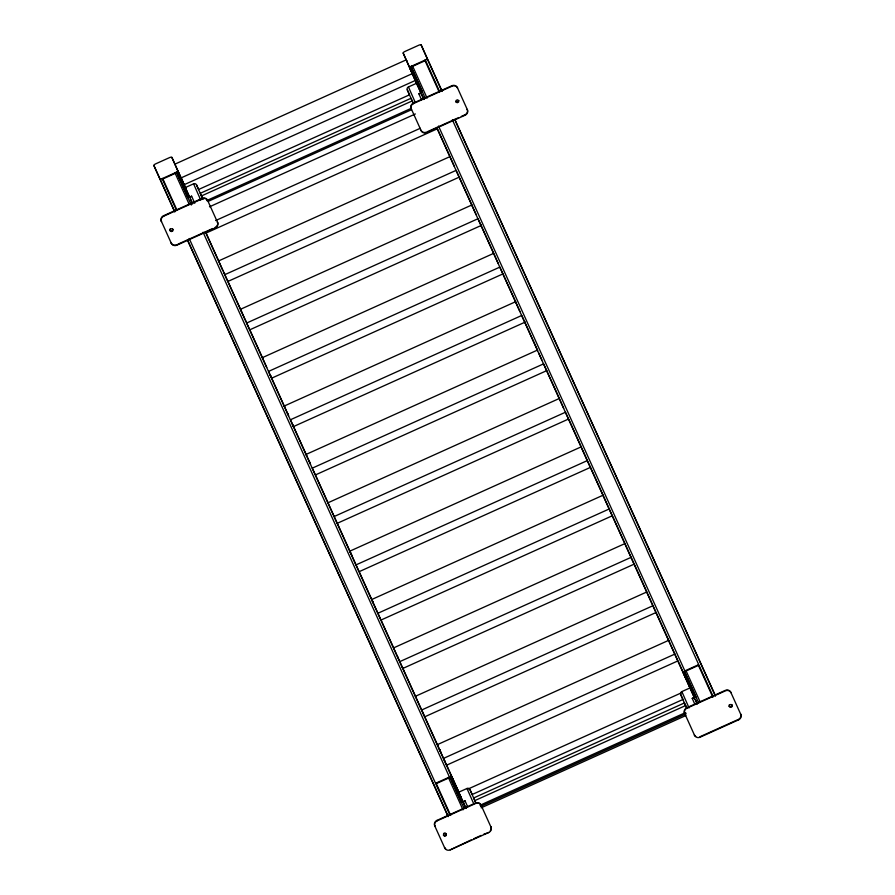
<?xml version="1.0" encoding="UTF-8"?>
<svg xmlns="http://www.w3.org/2000/svg" width="895" height="895" viewBox="0 0 895 895"><rect width="100%" height="100%" fill="white"/><g stroke="black" fill="none" stroke-linecap="round" stroke-linejoin="round"><path stroke-width="1.34" d="M169.949 230.317L171.169 231.156L172.59 230.518L172.769 229.042L172.78 230.955L171.359 231.592L170.139 230.753L170.128 228.851M170.139 230.753L170.319 229.288L171.739 228.65L172.959 229.478M455.935 101.885L456.126 100.419L457.535 99.781L458.766 100.609L458.587 102.086L457.166 102.724L455.745 101.448L456.976 102.287L458.766 100.609M443.54 833.502L444.949 832.865L446.18 833.704L445.99 835.169L444.58 835.807L443.349 834.979M446.37 834.14L446.18 835.606L444.77 836.243L443.54 835.415L443.73 833.939L446.18 833.704M729.156 706.11L730.387 706.938L731.797 706.3L731.987 704.835L731.987 706.737L730.577 707.374L729.347 706.547L729.347 704.634M729.347 706.547L729.537 705.07L730.946 704.432L732.177 705.271M406.654 60.838L406.207 59.864L174.894 164.165L179.257 173.943L184.146 184.706L415.459 80.405L415.213 79.812M159.78 178.888A2.26 0.761 -24.3 0 0 162.14 178.664L176.024 172.399A2.26 0.761 -24.3 0 0 177.769 170.777L171.862 157.386A2.26 0.761 -24.3 0 0 169.502 157.621L155.618 163.874A2.26 0.761 -24.3 0 0 153.873 165.497L174.749 211.992M421.176 44.974L427.083 58.365A2.26 0.761 -24.3 0 1 425.326 59.987L411.454 66.241A2.26 0.761 -24.3 0 1 409.082 66.476L403.175 53.085A2.26 0.761 -24.3 0 1 404.932 51.462L418.804 45.209A2.26 0.761 -24.3 0 1 421.176 44.974L441.895 90.798M191.306 205.056L176.997 173.216A1.689 0.571 -24.3 0 0 175.219 173.384L162.89 178.944L162.655 178.429L177.042 210.247M421.444 99.658L418.826 93.729L422.429 92.107L411.398 67.517A1.689 0.571 -24.3 0 1 412.707 66.308L425.047 60.737L424.812 60.222L439.21 92.04M194.763 203.288L191.619 196.173L188.028 197.795L177.691 174.782L179.224 174.089L178.541 172.522A3.379 1.141 -24.3 0 0 174.995 172.869M409.082 66.476L420.885 92.8L410.548 69.776L412.092 69.083M181.047 177.915L412.371 73.614L415.459 80.405M198.645 189.561L196.508 184.84A2.26 2.126 -23.8 0 0 193.577 183.822L185.355 187.536L185.735 188.409M413.356 103.619L407.259 89.802A2.26 2.126 -23.8 0 1 408.444 86.938L416.667 83.235L417.048 84.108M198.567 189.494L409.496 94.825M412.192 100.922L411.006 98.293L200.256 193.32L201.431 195.949L412.192 100.922L413.244 103.238M163.516 215.751L202.069 198.366A4.229 3.983 -23.8 0 1 207.562 200.256L217.597 222.463A4.229 3.983 -23.8 0 1 215.382 227.822L176.83 245.208A4.229 3.983 -23.8 0 1 171.325 243.317L161.301 221.121A4.229 3.983 -23.8 0 1 163.516 215.751L163.707 216.187A4.229 3.983 -23.8 0 0 161.492 221.557L161.301 221.121M413.333 103.104L451.885 85.719A4.229 3.983 -23.8 0 1 457.379 87.609L467.414 109.816A4.229 3.983 -23.8 0 1 465.199 115.186L426.647 132.561A4.229 3.983 -23.8 0 1 421.153 130.681L411.118 108.474A4.229 3.983 -23.8 0 1 413.333 103.104L413.524 103.54A4.229 3.983 -23.8 0 0 411.308 108.91L411.118 108.474M163.707 216.187L202.259 198.802A4.229 3.983 -23.8 0 1 207.752 200.693L207.562 200.256M413.524 103.54L452.076 86.155A4.229 3.983 -23.8 0 1 457.569 88.046L457.379 87.609M206.6 200.614L411.006 108.44M208.434 201.274L411.577 109.682M209.475 206.812L415.369 113.967M215.639 220.562L420.258 128.287M177.881 244.212L212.697 228.516M427.698 131.565L458.788 117.547M461.283 116.428L465.008 114.75A4.229 3.983 -23.8 0 0 467.224 109.38L467.414 109.816M205.57 232.107L206.018 233.08L437.331 128.779L437.084 128.186L449.805 156.2M459.213 177.154L227.889 281.455L224.802 274.664L456.114 170.363L472.247 205.839M481.085 225.518L477.986 218.727L246.673 323.028L249.761 329.819L481.085 225.518L480.828 224.925M266.755 367.442L262.38 357.653L493.693 253.352L498.067 263.141M502.956 273.892L271.632 378.193L268.545 371.403L499.857 267.102L516.001 302.588M288.626 415.806L284.252 406.028L515.565 301.727L519.939 311.505M524.828 322.267L521.729 315.476L290.416 419.777L293.515 426.568L524.828 322.267L524.571 321.674M310.498 464.181L306.124 454.403L537.447 350.102L537.694 350.695M546.7 370.642L315.387 474.943L312.288 468.152L543.601 363.851L559.162 398.062M334.159 516.527L565.472 412.226L568.571 419.017L337.258 523.318L327.995 502.777L559.319 398.476L563.682 408.254M590.185 466.787L590.443 467.38L359.13 571.681L354.241 560.93L349.867 551.152L581.191 446.851M356.031 564.89L587.355 460.589L590.443 467.38M371.738 599.516L603.062 495.215L612.314 515.755L381.001 620.056L371.738 599.516L373.282 602.872M377.903 613.265L609.226 508.964M397.984 657.668L393.621 647.89L624.934 543.589L634.186 564.13L402.873 668.431L397.604 656.673M399.774 661.64L631.098 557.339M415.493 696.265L646.805 591.964L656.057 612.504L424.745 716.805L415.493 696.265L415.94 697.239M421.646 710.015L652.97 605.714M668.677 640.339L437.364 744.64L446.616 765.18L677.94 660.879L668.677 640.339L669.124 641.301M443.528 758.389L674.841 654.088M464.169 808.498L450.398 777.867A1.689 0.571 -24.3 0 0 448.63 778.046L436.29 783.606L436.066 783.08L448.406 777.52A3.379 1.141 -24.3 0 1 451.941 777.173L462.972 801.752L205.402 231.883M712.845 697.227L698.223 664.873L685.883 670.433A3.379 1.141 -24.3 0 0 683.265 672.872L694.296 697.451L436.715 127.582M694.856 704.309L692.238 698.38L695.829 696.757L684.809 672.179A1.689 0.571 -24.3 0 1 686.118 670.959L698.458 665.399L698.223 664.873M467.649 806.764L465.031 800.835L461.428 802.457L451.091 779.433L452.635 778.74M683.948 674.438L685.492 673.745M472.057 794.223L469.909 789.491A2.26 2.126 -23.8 0 0 466.977 788.484L458.755 792.187L459.135 793.059M686.767 708.281L680.67 694.464A2.26 2.126 -23.8 0 1 681.845 691.6L690.079 687.886L690.459 688.758M468.13 788.998L681.654 692.719M685.592 705.573L684.418 702.944L473.656 797.971L474.842 800.6L685.592 705.573L686.644 707.9M436.917 820.413L475.469 803.028A4.229 3.983 -23.8 0 1 480.962 804.918L490.997 827.114A4.229 3.983 -23.8 0 1 488.782 832.484L450.23 849.87A4.229 3.983 -23.8 0 1 444.737 847.979L434.701 825.772A4.229 3.983 -23.8 0 1 436.917 820.413L437.107 820.838A4.229 3.983 -23.8 0 0 434.892 826.208L434.701 825.772M686.745 707.766L725.297 690.381A4.229 3.983 -23.8 0 1 730.79 692.271L740.825 714.467A4.229 3.983 -23.8 0 1 738.61 719.837L700.058 737.223A4.229 3.983 -23.8 0 1 694.565 735.332L684.53 713.125A4.229 3.983 -23.8 0 1 686.745 707.766L686.935 708.202A4.229 3.983 -23.8 0 0 684.72 713.561L684.53 713.125M437.107 820.838L475.659 803.464A4.229 3.983 -23.8 0 1 481.163 805.355L480.962 804.918M686.935 708.202L725.487 690.817A4.229 3.983 -23.8 0 1 730.98 692.708L730.79 692.271M480.011 805.265L685.682 712.521M480.57 806.507L686.252 713.762M481.197 807.816L685.827 715.553M471.184 839.902L450.23 849.87M473.668 838.783L481.13 835.415M483.624 834.297L488.782 832.484M699.868 736.786L737.178 719.96M436.883 127.806L437.331 128.779M262.38 357.653L262.828 358.626M284.252 406.028L284.699 407.001L270.29 375.061M306.124 454.403L306.571 455.376M327.995 502.777L328.454 503.74M349.867 551.152L350.325 552.114M393.621 647.89L394.068 648.864M682.896 699.487L472.146 794.514M439.423 749.137L440.452 751.431M455.13 120.075L715.306 695.46M427.083 58.365L442.04 91.458M454.705 119.471L715.452 696.12M425.326 59.987L439.714 91.816M452.378 119.818L713.125 696.467M412.707 66.308L427.094 98.126M686.118 670.959L699.935 701.512M438.505 126.072L685.436 672.179M411.398 67.517L425.159 98.148M684.809 672.179L698.57 702.81M403.175 53.085L406.632 60.726M415.269 79.823L416.421 82.362M480.883 224.936L493.548 252.938M524.627 321.685L537.291 349.688M568.952 419.699L581.034 446.426M587.355 460.589L581.437 447.444M590.252 466.798L602.917 494.801M612.695 516.449L625.359 544.451M633.996 563.548L646.66 591.55M656.438 613.187L669.102 641.189M678.321 661.562L690.403 688.289M421.758 94.736L423.894 99.468L421.758 94.736A2.26 2.126 -23.8 0 0 418.826 93.729M692.238 698.38A2.26 2.126 -23.8 0 1 695.169 699.387L696.769 702.933M412.371 73.614L406.207 59.864M407.259 89.802L409.395 94.534M680.67 694.464L682.807 699.185M201.431 195.949L203.008 199.428M474.842 800.6L475.894 802.927M171.862 157.386L174.738 163.751M181.07 177.758L182.804 181.573M186.249 189.214L183.956 184.124L184.146 184.706M205.828 232.487L218.492 260.501M223.672 271.957L224.824 274.496M227.699 280.862L241.516 311.415M249.571 329.237L263.387 359.79M287.351 412.819L288.246 414.81M292.162 423.436L306.549 455.264M308.853 460.354L310.006 462.894M315.767 475.625L328.431 503.628M352.026 555.829L337.057 522.725L337.258 523.318M359.51 572.375L373.327 602.928M394.046 648.752L380.8 619.474L381.001 620.056M402.101 666.574L415.918 697.127M424.554 716.213L437.789 745.49M439.512 749.316L440.664 751.856M459.09 792.59L446.426 764.587L446.616 765.18M177.769 170.777L186.406 189.874M190.445 199.037L192.582 203.769L190.445 199.037A2.26 2.126 -23.8 0 1 191.619 196.173M459.851 794.615L460.947 797.031M463.856 803.688L465.993 808.42L463.856 803.688A2.26 2.126 -23.8 0 1 465.031 800.835M203.076 232.23L450.006 778.326M175.219 173.384L189.035 203.937M448.63 778.046L463.017 809.863M436.066 783.08L450.688 815.434M162.14 178.664L176.528 210.482M189.192 238.484L449.939 815.144M153.873 165.497L174.592 211.321M187.838 240.61L448.003 815.983M187.413 239.994L448.149 816.643M541.811 359.88L538.611 352.764M454.324 166.392L449.95 156.614L218.637 260.915L223.012 270.693M476.196 214.766L471.822 204.989L240.509 309.29L244.883 319.067M245.398 320.041L246.27 321.987M223.963 272.639L224.835 274.586M179.224 174.089L189.572 197.101L186.194 189.449A3.379 1.141 -24.3 0 0 184.247 189.237M443.998 759.284L444.96 761.444M422.608 711.995L423.57 714.143M181.528 178.821L182.49 180.969M270.458 375.531L271.386 377.6M740.825 714.467L740.635 714.042A4.229 3.983 -23.8 0 1 738.42 719.401L738.61 719.837M695.169 699.387L697.261 704.13M410.548 69.776L409.854 68.221A3.379 1.141 -24.3 0 1 412.483 65.782M681.845 691.6L689.049 707.923M408.444 86.938L415.09 102.019M694.565 735.332L694.363 734.896A4.229 3.983 -23.8 0 0 695.706 736.473M426.647 132.561L426.456 132.136A4.229 3.983 -23.8 0 1 420.963 130.245L421.153 130.681M490.997 827.114L490.807 826.678A4.229 3.983 -23.8 0 1 490.303 830.694M469.909 789.491L476.006 803.307M217.597 222.463L217.407 222.027A4.229 3.983 -23.8 0 1 215.192 227.397L215.382 227.822M466.977 788.484L473.634 803.553M196.508 184.84L202.594 198.656M193.577 183.822L200.771 200.156M450.398 777.867L451.091 779.433M176.997 173.216L177.691 174.782M444.737 847.979L444.546 847.543A4.229 3.983 -23.8 0 0 445.878 849.12M176.83 245.208L176.639 244.771A4.229 3.983 -23.8 0 1 171.135 242.881L171.325 243.317M633.94 563.537L634.186 564.13M402.616 667.838L402.873 668.431M293.258 425.975L293.515 426.568M249.515 329.226L249.761 329.819M205.76 232.487L206.018 233.08M417.506 85.148A3.379 1.141 -24.3 0 1 417.696 84.443M690.918 689.799A3.379 1.141 -24.3 0 1 691.097 689.094M458.956 793.764A3.379 1.141 -24.3 0 1 459.605 794.1"/></g></svg>
